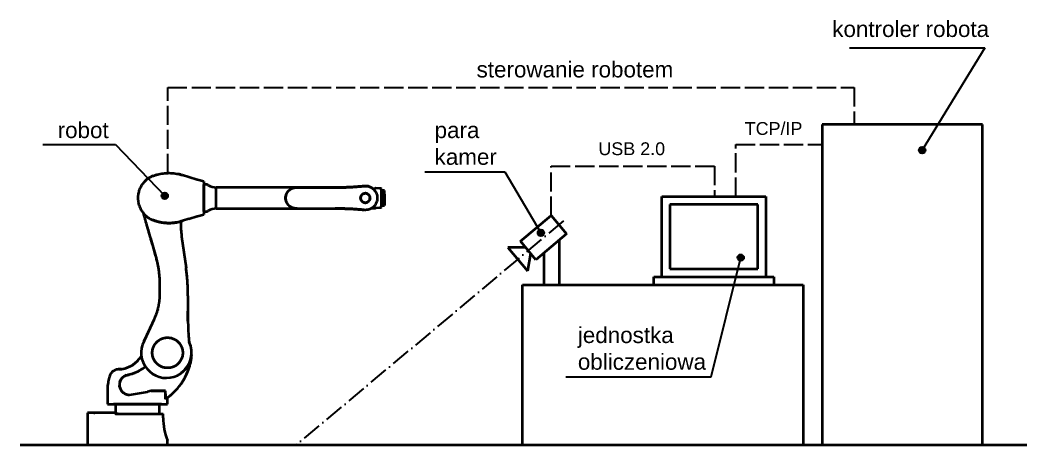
# Model space of a CAD drawing. Header units: millimetres. Extents: x 155 to 5108, y -52 to 2474.
# Drawn here: x 1149 to 1777, y 545 to 810 of the extents above; entities that cross this region are included whole.
import ezdxf

# ---------------------------------------------------------------- set-up
doc = ezdxf.new("R2010")
doc.units = ezdxf.units.MM
doc.linetypes.add('ACAD_ISO02W100', pattern=[15, 12, -3])
doc.linetypes.add('ACAD_ISO10W100', pattern=[18, 12, -3, 0, -3])
for name, color, linetype, lineweight in [('ciągła cienka', 3, 'Continuous', 30), ('kreskowa', 7, 'ACAD_ISO02W100', 30), ('osiowa', 4, 'ACAD_ISO10W100', 30), ('punkty', 18, 'Continuous', 30), ('rys_cienka', 7, 'Continuous', 40), ('tekst', 2, 'Continuous', 40)]:
    doc.layers.add(name, color=color, linetype=linetype, lineweight=lineweight)
doc.styles.get("Standard").update_dxf_attribs({"font": 'arial.ttf'})

msp = doc.modelspace()

# ---------------------------------------------------------------- hatches: boundary and pattern name
at = {"layer": 'punkty'}
h = msp.add_hatch(color=256, dxfattribs=at)
h.dxf.hatch_style = 1
h.paths.add_polyline_path([(1709.687, 729.096, 1), (1713.687, 729.096, 1)])
h = msp.add_hatch(color=256, dxfattribs=at)
h.dxf.hatch_style = 1
h.paths.add_polyline_path([(1237.22, 700.587, 1), (1241.22, 700.587, 1)])
h = msp.add_hatch(color=256, dxfattribs=at)
h.dxf.hatch_style = 1
h.paths.add_polyline_path([(1471.863, 677.461, 1), (1475.863, 677.461, 1)])
h = msp.add_hatch(color=256, dxfattribs=at)
h.dxf.hatch_style = 1
h.paths.add_polyline_path([(1596.516, 662, 1), (1600.516, 662, 1)])

# ---------------------------------------------------------------- linework, layer by layer
at = {"layer": 'ciągła cienka'}
for p, q in [((1666.391, 792.95), (1750.748, 792.95)), ((1750.748, 792.95), (1711.687, 729.096)), ((1163.241, 732.554), (1208.426, 732.554)), ((1208.426, 732.554), (1239.22, 700.587)), ((1401.499, 715.534), (1451.421, 715.534)), ((1451.421, 715.534), (1473.863, 677.461)), ((1580.017, 587.594), (1598.516, 662)), ((1489.461, 587.594), (1580.017, 587.594))]:
    msp.add_line(p, q, dxfattribs=at)
at = {"layer": 'kreskowa'}
for p, q in [((1241.063, 714.82), (1241.063, 768.262)), ((1241.063, 768.262), (1669.356, 768.262)), ((1669.356, 768.262), (1669.356, 745.1)), ((1595.442, 700.1), (1595.442, 732.543)), ((1595.442, 732.543), (1649.417, 732.543)), ((1480.2, 688.237), (1480.2, 719.129)), ((1480.2, 719.129), (1582.145, 719.129)), ((1582.145, 719.129), (1582.145, 700.1))]:
    msp.add_line(p, q, dxfattribs=at)
at = {"layer": 'osiowa'}
msp.add_line((1487.956, 684.955), (1321.284, 545.1), dxfattribs=at)
at = {"layer": 'punkty'}
for centre in [(1711.687, 729.096), (1239.22, 700.587), (1473.863, 677.461), (1598.516, 662)]:
    msp.add_circle(centre, 2, dxfattribs=at)
at = {"layer": 'rys_cienka'}
for p, q in [((1749.417, 745.1), (1649.417, 745.1)), ((1649.417, 745.1), (1649.417, 545.1)), ((1749.417, 545.1), (1749.417, 745.1)), ((1549.235, 650.1), (1549.235, 700.1)), ((1549.235, 700.1), (1614.235, 700.1)), ((1614.235, 700.1), (1614.235, 650.1)), ((1554.235, 695.1), (1554.235, 655.1)), ((1609.235, 695.1), (1554.235, 695.1)), ((1609.235, 655.1), (1609.235, 695.1)), ((1461.049, 672.167), (1480.2, 688.237)), ((1480.2, 688.237), (1489.842, 676.746)), ((1470.691, 660.677), (1461.049, 672.167)), ((1489.842, 676.746), (1470.691, 660.677)), ((1485.322, 672.953), (1485.322, 645.1)), ((1464.263, 668.337), (1453.283, 668.337)), ((1453.283, 668.337), (1465.57, 653.694)), ((1467.477, 664.507), (1465.57, 653.694)), ((1475.75, 664.922), (1475.75, 645.1)), ((1554.235, 655.1), (1609.235, 655.1)), ((1544.235, 645.1), (1544.235, 650.1)), ((1544.235, 650.1), (1619.235, 650.1)), ((1619.235, 650.1), (1619.235, 645.1)), ((1462.444, 545.1), (1462.444, 645.1)), ((1462.444, 645.1), (1637.444, 645.1)), ((1637.444, 645.1), (1637.444, 545.1)), ((1149.029, 545.1), (1777.002, 545.1))]:
    msp.add_line(p, q, dxfattribs=at)
at = {"layer": 'rys_cienka', "color": 7, "linetype": 'Continuous', "lineweight": 15}
for p, q in [((1231.877, 712.963), (1231.957, 712.994)), ((1242.17, 714.829), (1241.329, 714.826)), ((1204.993, 545.1), (1190.973, 545.1)), ((1190.973, 545.1), (1202.9, 545.1)), ((1205.633, 545.1), (1201.598, 545.1)), ((1201.598, 545.1), (1204.993, 545.1)), ((1203.473, 545.1), (1201.598, 545.1)), ((1202.9, 545.1), (1203.473, 545.1)), ((1207.823, 545.1), (1205.633, 545.1)), ((1205.633, 545.1), (1207.823, 545.1)), ((1207.823, 545.1), (1214.693, 545.1)), ((1214.693, 545.1), (1207.823, 545.1)), ((1214.738, 545.1), (1212.046, 545.1)), ((1212.046, 545.1), (1216.162, 545.1)), ((1216.162, 545.1), (1212.046, 545.1)), ((1214.693, 545.1), (1215.36, 545.1)), ((1214.693, 545.1), (1215.36, 545.1)), ((1216.162, 545.1), (1228.284, 545.1)), ((1228.284, 545.1), (1216.162, 545.1)), ((1232.401, 545.1), (1228.284, 545.1)), ((1228.284, 545.1), (1232.401, 545.1)), ((1229.754, 545.1), (1229.086, 545.1)), ((1229.754, 545.1), (1229.086, 545.1)), ((1232.401, 545.1), (1229.708, 545.1)), ((1236.623, 545.1), (1229.754, 545.1)), ((1229.754, 545.1), (1236.623, 545.1)), ((1236.623, 545.1), (1238.813, 545.1)), ((1238.813, 545.1), (1236.623, 545.1)), ((1240.368, 545.1), (1238.813, 545.1)), ((1240.368, 545.1), (1239.703, 545.1)), ((1240.368, 545.1), (1239.703, 545.1)), ((1239.966, 545.1), (1240.967, 545.1))]:
    msp.add_line(p, q, dxfattribs=at)
at = {"layer": 'rys_cienka', "color": 7}
for p, q in [((1254.175, 712.238), (1250.337, 713.485)), ((1259.464, 710.52), (1254.175, 712.238)), ((1259.579, 710.519), (1259.464, 710.519)), ((1263.589, 709.519), (1259.579, 710.519)), ((1263.589, 709.519), (1263.589, 688.894)), ((1265.575, 707.644), (1263.714, 707.644)), ((1263.714, 690.77), (1263.714, 707.643)), ((1266.394, 707.171), (1265.575, 707.644)), ((1321.84, 705.831), (1271.394, 705.831)), ((1271.394, 692.581), (1271.394, 705.828)), ((1349.137, 705.831), (1321.839, 705.831)), ((1321.839, 705.831), (1349.137, 705.831)), ((1322.282, 705.831), (1321.845, 705.831)), ((1323.897, 705.831), (1322.282, 705.831)), ((1322.282, 705.831), (1323.897, 705.831)), ((1323.897, 705.831), (1324.334, 705.831)), ((1342.282, 705.831), (1341.845, 705.831)), ((1343.897, 705.831), (1342.282, 705.831)), ((1342.282, 705.831), (1343.897, 705.831)), ((1343.897, 705.831), (1344.334, 705.831)), ((1348.811, 705.831), (1345.537, 705.831)), ((1346.466, 705.831), (1348.463, 705.831)), ((1346.466, 705.831), (1348.463, 705.831)), ((1348.811, 705.831), (1349.137, 705.831)), ((1352.13, 705.867), (1349.137, 705.831)), ((1349.137, 705.831), (1352.13, 705.867)), ((1370.494, 705.243), (1369.428, 704.957)), ((1369.428, 704.764), (1369.428, 704.955)), ((1373.214, 705.206), (1370.688, 705.269)), ((1374.214, 705.206), (1373.214, 705.206)), ((1374.464, 704.956), (1374.214, 705.206)), ((1374.464, 693.456), (1374.464, 704.956)), ((1374.652, 703.564), (1374.464, 703.564)), ((1374.464, 694.849), (1374.464, 703.561)), ((1374.714, 703.894), (1374.652, 703.831)), ((1374.652, 700.274), (1374.652, 703.831)), ((1374.652, 703.564), (1374.652, 694.851)), ((1376.152, 703.894), (1374.714, 703.894)), ((1376.214, 703.831), (1376.152, 703.894)), ((1376.214, 700.274), (1376.214, 703.831)), ((1222.464, 699.206), (1222.506, 698.104)), ((1263.714, 700.975), (1263.714, 697.437)), ((1374.652, 703.265), (1374.652, 700.274)), ((1374.652, 698.138), (1374.652, 700.274)), ((1374.652, 698.138), (1374.652, 694.581)), ((1374.652, 695.147), (1374.652, 698.138)), ((1376.214, 696.902), (1376.214, 701.83)), ((1376.214, 701.51), (1376.214, 696.582)), ((1376.214, 698.138), (1376.214, 700.274)), ((1376.214, 698.138), (1376.214, 694.581)), ((1265.575, 690.769), (1266.394, 691.241)), ((1271.394, 692.581), (1321.84, 692.581)), ((1321.839, 692.581), (1349.137, 692.581)), ((1348.811, 692.581), (1345.537, 692.581)), ((1349.137, 692.581), (1348.811, 692.581)), ((1348.811, 692.581), (1349.137, 692.581)), ((1349.137, 692.581), (1349.137, 692.581)), ((1368.485, 692.956), (1369.589, 692.956)), ((1369.589, 692.956), (1368.485, 692.956)), ((1369.589, 692.956), (1370.089, 692.956)), ((1370.089, 692.956), (1370.687, 692.956)), ((1370.687, 692.956), (1370.089, 692.956)), ((1371.04, 693.144), (1373.214, 693.206)), ((1373.214, 693.206), (1374.214, 693.206)), ((1374.214, 693.206), (1374.464, 693.456)), ((1374.464, 694.849), (1374.652, 694.849)), ((1374.652, 694.581), (1374.714, 694.519)), ((1374.714, 694.519), (1376.152, 694.519)), ((1376.152, 694.519), (1376.214, 694.581)), ((1231.957, 685.418), (1231.877, 685.449)), ((1254.175, 686.174), (1250.337, 684.927)), ((1254.175, 686.174), (1259.464, 687.893)), ((1259.464, 687.894), (1259.579, 687.894)), ((1259.579, 687.894), (1263.589, 688.894)), ((1263.714, 690.769), (1265.575, 690.769)), ((1233.809, 662.476), (1230.457, 674.166)), ((1249.72, 675.512), (1249.714, 675.555)), ((1249.72, 675.512), (1249.765, 675.189)), ((1249.765, 675.189), (1252.513, 655.636)), ((1249.897, 674.253), (1249.859, 674.52)), ((1233.54, 663.413), (1233.555, 663.359)), ((1233.809, 662.476), (1233.555, 663.359)), ((1233.822, 662.429), (1233.809, 662.476)), ((1252.411, 656.361), (1252.513, 655.636)), ((1252.521, 655.582), (1252.513, 655.636)), ((1236.23, 645.249), (1236.228, 645.682)), ((1236.23, 645.195), (1236.23, 645.249)), ((1236.23, 639.724), (1236.23, 645.249)), ((1236.23, 639.424), (1236.23, 645.195)), ((1236.23, 639.424), (1236.23, 639.724)), ((1236.23, 639.374), (1236.23, 639.424)), ((1253.73, 638.24), (1253.729, 638.519)), ((1253.73, 638.185), (1253.73, 638.24)), ((1253.73, 638.185), (1253.73, 622.325)), ((1253.73, 622.323), (1253.73, 628.659)), ((1232.716, 623.575), (1226.411, 610.053)), ((1232.696, 623.532), (1232.716, 623.575)), ((1253.73, 622.325), (1253.73, 622.273)), ((1253.73, 622.325), (1253.73, 622.323)), ((1226.352, 609.926), (1226.385, 609.998)), ((1226.385, 609.998), (1226.411, 610.053)), ((1224.214, 591.898), (1224.214, 591.898)), ((1203.473, 578.85), (1203.473, 570.475)), ((1217.223, 576.35), (1228.473, 578.225)), ((1230.661, 578.85), (1228.473, 578.225)), ((1230.661, 578.85), (1237.634, 578.85)), ((1236.414, 578.85), (1234.759, 578.85)), ((1236.414, 578.85), (1239.667, 578.85)), ((1239.667, 578.85), (1236.414, 578.85)), ((1239.667, 573.566), (1239.667, 578.85)), ((1239.667, 576.975), (1239.667, 573.566)), ((1240.973, 570.475), (1240.973, 574.489)), ((1203.479, 570.475), (1240.968, 570.475)), ((1237.223, 570.475), (1207.223, 570.475)), ((1208.473, 570.475), (1208.473, 564.475)), ((1235.973, 564.475), (1235.973, 570.475)), ((1194.952, 565.1), (1190.973, 565.1)), ((1190.973, 565.1), (1190.973, 545.1)), ((1195.615, 565.1), (1194.952, 565.1)), ((1194.952, 565.1), (1195.615, 565.1)), ((1208.473, 565.1), (1195.615, 565.1)), ((1238.223, 561.975), (1238.223, 564.475)), ((1240.973, 545.1), (1240.973, 547.853))]:
    msp.add_line(p, q, dxfattribs=at)
msp.add_circle((1240.973, 602.6), 9.5, dxfattribs=at)
at = {"layer": 'rys_cienka', "color": 7, "linetype": 'Continuous', "lineweight": 15}
msp.add_arc((1241.839, 687.331), 27.5, 90, 103.136559, dxfattribs=at)
msp.add_arc((1241.839, 687.331), 27.5, 90, 103.136559, dxfattribs=at)
at = {"layer": 'rys_cienka', "color": 7}
for centre, radius, start, end in [((1271.394, 715.831), 10, 240, 270), ((1370.688, 704.519), 0.75, 90, 105), ((1271.394, 682.581), 10, 90, 120), ((1349.137, 567.581), 125, 88.627833, 90), ((1349.137, 567.581), 125, 83.411705, 86.717031), ((1349.137, 567.581), 125, 83.411705, 86.717031), ((1240.256, 602.604), 15.715, 152.231388, 355.212737), ((1240.973, 602.6), 15, 304.345202, 26.32929), ((1210.015, 609.41), 17.127, 277.867757, 328.868844), ((1210.297, 608.563), 16.25, 277.291434, 321.759407), ((1218.559, 604.561), 37.5, 304.256106, 355), ((1217.223, 582.6), 6.25, 202.335806, 234.882442), ((1218.559, 604.561), 37.5, 304.256106, 325.425093), ((1275.542, 561.913), 37.319, 179.904937, 202.133408)]:
    msp.add_arc(centre, radius, start, end, dxfattribs=at)
for points, knots in [([(1231.877, 712.963), (1231.604, 712.852), (1231.073, 712.635), (1230.304, 712.251), (1229.561, 711.831), (1228.846, 711.367), (1228.09, 710.813), (1227.32, 710.167), (1226.533, 709.401), (1225.808, 708.584), (1225.136, 707.699), (1224.533, 706.77), (1223.995, 705.783), (1223.534, 704.761), (1223.133, 703.652), (1222.811, 702.47), (1222.642, 701.537), (1222.564, 700.928), (1222.534, 700.646), (1222.51, 700.37), (1222.491, 700.099), (1222.476, 699.822), (1222.466, 699.524), (1222.465, 699.315), (1222.464, 699.206)], [0, 0, 0, 0, 0.0528143, 0.1028317, 0.1531448, 0.2042685, 0.2532917, 0.3175963, 0.3792928, 0.4430412, 0.5046691, 0.5678438, 0.6293368, 0.6919822, 0.7533113, 0.8228703, 0.8915193, 0.9069911, 0.9223188, 0.9374681, 0.9518088, 0.9663243, 0.982309, 1, 1, 1, 1]), ([(1229.005, 711.465), (1228.992, 711.456), (1228.842, 711.355), (1228.485, 711.104), (1227.924, 710.673), (1227.281, 710.118), (1226.624, 709.478), (1226.172, 708.979), (1225.937, 708.699), (1225.91, 708.667)], [0, 0, 0, 0, 0.01157495, 0.13063957, 0.31398534, 0.51996671, 0.73923921, 0.97036307, 1, 1, 1, 1]), ([(1248.089, 714.111), (1248.234, 714.077), (1248.522, 714.008), (1248.903, 713.909), (1249.187, 713.832), (1249.34, 713.789), (1249.35, 713.786), (1249.225, 713.821), (1248.982, 713.888), (1248.639, 713.978), (1248.322, 714.057), (1248.135, 714.101), (1248.089, 714.111)], [0, 0, 0, 0, 0.1114229, 0.222867, 0.3334065, 0.4406548, 0.5442013, 0.6459852, 0.7489111, 0.8550769, 0.9647225, 1, 1, 1, 1]), ([(1321.839, 692.581), (1321.708, 692.583), (1321.477, 692.586), (1321.129, 692.611), (1320.796, 692.647), (1320.446, 692.702), (1320.101, 692.772), (1319.768, 692.855), (1319.392, 692.966), (1318.975, 693.114), (1318.512, 693.314), (1318.062, 693.544), (1317.627, 693.807), (1317.253, 694.07), (1316.942, 694.318), (1316.685, 694.543), (1316.445, 694.777), (1316.21, 695.027), (1315.982, 695.297), (1315.763, 695.586), (1315.564, 695.883), (1315.355, 696.233), (1315.146, 696.644), (1314.951, 697.119), (1314.767, 697.699), (1314.626, 698.394), (1314.571, 699.205), (1314.626, 700.017), (1314.767, 700.712), (1314.951, 701.292), (1315.146, 701.767), (1315.373, 702.214), (1315.628, 702.632), (1315.907, 703.024), (1316.206, 703.385), (1316.524, 703.718), (1316.855, 704.024), (1317.256, 704.348), (1317.739, 704.681), (1318.286, 704.991), (1318.863, 705.256), (1319.352, 705.434), (1319.768, 705.557), (1320.101, 705.64), (1320.446, 705.71), (1320.796, 705.765), (1321.129, 705.801), (1321.477, 705.826), (1321.708, 705.829), (1321.839, 705.831)], [0, 0, 0, 0, 0.0204175, 0.0361502, 0.0542997, 0.0723625, 0.0911494, 0.1086992, 0.1250126, 0.1512757, 0.1758561, 0.2007464, 0.2261108, 0.2500299, 0.2664684, 0.2823617, 0.2977181, 0.3125469, 0.3289534, 0.3448302, 0.360196, 0.3750717, 0.3966577, 0.417456, 0.4375634, 0.469119, 0.4999871, 0.5308514, 0.5624025, 0.5825103, 0.6033075, 0.6248923, 0.6448382, 0.6656666, 0.6874267, 0.7073265, 0.7281694, 0.749978, 0.7800962, 0.8124768, 0.8424151, 0.8749788, 0.8912933, 0.9088434, 0.927631, 0.9456953, 0.9638453, 0.9795837, 1, 1, 1, 1]), ([(1321.839, 705.831), (1321.708, 705.829), (1321.477, 705.826), (1321.129, 705.801), (1320.796, 705.765), (1320.446, 705.71), (1320.101, 705.64), (1319.768, 705.557), (1319.391, 705.446), (1318.974, 705.298), (1318.511, 705.098), (1318.062, 704.868), (1317.627, 704.605), (1317.253, 704.342), (1316.941, 704.094), (1316.685, 703.868), (1316.444, 703.635), (1316.209, 703.385), (1315.982, 703.115), (1315.763, 702.825), (1315.564, 702.529), (1315.354, 702.178), (1315.146, 701.768), (1314.951, 701.292), (1314.767, 700.713), (1314.626, 700.018), (1314.577, 699.296), (1314.606, 698.668), (1314.677, 698.133), (1314.784, 697.658), (1314.911, 697.244), (1315.045, 696.885), (1315.202, 696.531), (1315.376, 696.198), (1315.564, 695.883), (1315.763, 695.587), (1315.982, 695.297), (1316.209, 695.027), (1316.444, 694.777), (1316.685, 694.544), (1316.941, 694.318), (1317.23, 694.088), (1317.555, 693.857), (1317.918, 693.629), (1318.289, 693.425), (1318.667, 693.245), (1319.05, 693.087), (1319.418, 692.958), (1319.768, 692.855), (1320.101, 692.772), (1320.446, 692.702), (1320.796, 692.647), (1321.129, 692.611), (1321.477, 692.586), (1321.708, 692.583), (1321.839, 692.581)], [0, 0, 0, 0, 0.0204165, 0.0361497, 0.0542988, 0.0723613, 0.0911478, 0.1086973, 0.1250104, 0.1512729, 0.1758529, 0.2007427, 0.2261067, 0.2500254, 0.2664636, 0.2823565, 0.2977125, 0.3125409, 0.3289472, 0.3448237, 0.3601893, 0.3750648, 0.3966502, 0.417448, 0.437555, 0.4691098, 0.4999777, 0.5205182, 0.5412866, 0.5624373, 0.5774592, 0.5928554, 0.6086684, 0.6249374, 0.6398121, 0.6551772, 0.6710535, 0.6874597, 0.7022877, 0.7176433, 0.7335359, 0.749974, 0.7698049, 0.7906376, 0.8124811, 0.8321494, 0.8529835, 0.8749869, 0.8912998, 0.9088491, 0.9276356, 0.9456978, 0.9638466, 0.9795843, 1, 1, 1, 1]), ([(1356.296, 706.036), (1356.216, 706.032), (1356.037, 706.022), (1355.791, 706.008), (1355.573, 705.997), (1355.416, 705.989), (1355.305, 705.983), (1355.187, 705.978), (1355.05, 705.971), (1354.88, 705.963), (1354.72, 705.956), (1354.568, 705.949), (1354.426, 705.943), (1354.293, 705.937), (1354.022, 705.926), (1353.632, 705.911), (1353.11, 705.894), (1352.612, 705.879), (1352.286, 705.871), (1352.13, 705.867)], [0, 0, 0, 0, 0.0556344, 0.1250139, 0.1723413, 0.2089522, 0.2348465, 0.2500241, 0.2919262, 0.3317657, 0.3695429, 0.4052578, 0.4389104, 0.470501, 0.5000296, 0.6320143, 0.7500264, 0.8807421, 1, 1, 1, 1]), ([(1352.13, 705.867), (1352.286, 705.871), (1352.612, 705.879), (1353.11, 705.894), (1353.632, 705.911), (1354.047, 705.927), (1354.371, 705.941), (1354.593, 705.95), (1354.836, 705.961), (1355.07, 705.972), (1355.278, 705.982), (1355.483, 705.992), (1355.702, 706.004), (1355.929, 706.016), (1356.124, 706.026), (1356.242, 706.033), (1356.296, 706.036)], [0, 0, 0, 0, 0.1192583, 0.2499741, 0.3679878, 0.4999715, 0.5471917, 0.5994807, 0.6568389, 0.7192666, 0.7643429, 0.8032778, 0.8634525, 0.9177184, 0.962266, 1, 1, 1, 1]), ([(1222.506, 698.104), (1222.54, 697.748), (1222.608, 697.035), (1222.808, 695.984), (1223.078, 694.95), (1223.42, 693.946), (1223.834, 692.967), (1224.311, 692.031), (1224.855, 691.13), (1225.413, 690.339), (1225.976, 689.638), (1226.526, 689.027), (1227.108, 688.448), (1227.722, 687.902), (1228.41, 687.356), (1229.19, 686.811), (1230.045, 686.298), (1230.945, 685.833), (1231.56, 685.58), (1231.877, 685.449)], [0, 0, 0, 0, 0.0615171, 0.1231066, 0.1843539, 0.2466206, 0.3079987, 0.3707155, 0.4322495, 0.4954742, 0.5446477, 0.5951456, 0.6452865, 0.6952766, 0.7468909, 0.8085238, 0.8733131, 0.934584, 1, 1, 1, 1]), ([(1356.296, 692.376), (1356.001, 692.392), (1355.409, 692.425), (1354.52, 692.466), (1353.632, 692.501), (1352.828, 692.528), (1352.339, 692.54), (1352.13, 692.545)], [0, 0, 0, 0, 0.2062458, 0.4139097, 0.6263564, 0.8406797, 1, 1, 1, 1]), ([(1352.13, 692.545), (1352.351, 692.54), (1352.794, 692.528), (1353.494, 692.506), (1354.213, 692.479), (1354.925, 692.448), (1355.621, 692.414), (1356.07, 692.389), (1356.296, 692.376)], [0, 0, 0, 0, 0.1684726, 0.3382377, 0.5113994, 0.6855082, 0.8424442, 1, 1, 1, 1]), ([(1370.714, 692.956), (1370.714, 692.956), (1370.714, 692.956), (1370.711, 692.956), (1370.707, 692.956), (1370.701, 692.956), (1370.695, 692.956), (1370.69, 692.956), (1370.687, 692.956)], [0, 0, 0, 0, 0.1939289, 0.3885036, 0.5405922, 0.6929915, 0.8463365, 1, 1, 1, 1]), ([(1370.714, 692.956), (1370.714, 692.956), (1370.714, 692.956), (1370.711, 692.956), (1370.707, 692.956), (1370.701, 692.956), (1370.695, 692.956), (1370.69, 692.956), (1370.687, 692.956)], [0, 0, 0, 0, 0.1958699, 0.3924054, 0.5435335, 0.6949664, 0.847327, 1, 1, 1, 1]), ([(1370.714, 692.956), (1370.727, 692.976), (1370.747, 693.007), (1370.792, 693.053), (1370.845, 693.093), (1370.907, 693.121), (1370.972, 693.14), (1371.014, 693.142), (1371.042, 693.144)], [0, 0, 0, 0, 0.1794698, 0.282935, 0.4848421, 0.6821653, 0.7927945, 1, 1, 1, 1]), ([(1230.799, 672.97), (1230.595, 673.682), (1230.187, 675.105), (1229.566, 677.271), (1228.942, 679.449), (1228.316, 681.632), (1227.691, 683.811), (1227.07, 685.975), (1226.455, 688.12), (1226.054, 689.521), (1226.037, 689.578)], [0, 0, 0, 0, 0.124961, 0.2500411, 0.3750468, 0.5000748, 0.6251217, 0.7500915, 0.8751296, 1, 1, 1, 1]), ([(1231.957, 685.418), (1232.18, 685.334), (1232.661, 685.153), (1233.39, 684.908), (1234.161, 684.671), (1234.925, 684.46), (1235.678, 684.277), (1236.418, 684.117), (1237.254, 683.961), (1238.196, 683.817), (1239.241, 683.698), (1240.281, 683.617), (1240.983, 683.596), (1241.329, 683.586)], [0, 0, 0, 0, 0.0747342, 0.1607565, 0.2409742, 0.3276834, 0.4090363, 0.483687, 0.5645049, 0.6749374, 0.7816535, 0.892513, 1, 1, 1, 1]), ([(1243.416, 683.626), (1243.724, 683.647), (1244.306, 683.686), (1245.188, 683.782), (1246.041, 683.899), (1246.929, 684.051), (1247.81, 684.232), (1248.692, 684.444), (1249.531, 684.673), (1250.073, 684.844), (1250.337, 684.927)], [0, 0, 0, 0, 0.1322261, 0.2495053, 0.3788082, 0.4992538, 0.6329308, 0.7609462, 0.883302, 1, 1, 1, 1]), ([(1249.368, 684.638), (1249.354, 680.85), (1249.349, 679.525), (1249.468, 677.535), (1249.632, 676.216), (1249.714, 675.555)], [0, 0, 0, 0, 0.3319135, 0.6652209, 1, 1, 1, 1]), ([(1230.457, 674.166), (1230.137, 675.282), (1229.496, 677.515), (1228.855, 679.75), (1228.535, 680.867)], [0, 0, 0, 0, 0.4999848, 1, 1, 1, 1]), ([(1241.329, 683.586), (1241.467, 683.584), (1241.745, 683.58), (1242.027, 683.582), (1242.17, 683.583)], [0, 0, 0, 0, 0.49575324, 1, 1, 1, 1]), ([(1242.17, 683.583), (1242.4, 683.587), (1242.816, 683.595), (1243.231, 683.617), (1243.416, 683.626)], [0, 0, 0, 0, 0.5544962, 1, 1, 1, 1]), ([(1233.54, 663.413), (1233.387, 663.947), (1233.081, 665.014), (1232.623, 666.611), (1232.165, 668.206), (1231.709, 669.798), (1231.254, 671.386), (1230.951, 672.442), (1230.799, 672.97)], [0, 0, 0, 0, 0.1667401, 0.3334857, 0.5002478, 0.6668515, 0.8334318, 1, 1, 1, 1]), ([(1236.228, 645.682), (1236.209, 646.626), (1236.171, 648.52), (1235.95, 651.359), (1235.612, 654.172), (1235.143, 656.959), (1234.558, 659.726), (1234.06, 661.554), (1233.809, 662.476)], [0, 0, 0, 0, 0.1655114, 0.3322401, 0.5002264, 0.6641285, 0.8307089, 1, 1, 1, 1]), ([(1236.23, 645.249), (1236.225, 645.826), (1236.216, 646.935), (1236.149, 648.529), (1236.055, 649.985), (1235.952, 651.161), (1235.856, 652.085), (1235.775, 652.787), (1235.689, 653.461), (1235.586, 654.211), (1235.404, 655.411), (1235.122, 657.02), (1234.727, 658.914), (1234.299, 660.709), (1233.978, 661.865), (1233.822, 662.429)], [0, 0, 0, 0, 0.0995215, 0.191184, 0.2749873, 0.3509314, 0.3946454, 0.4352541, 0.4727574, 0.511788, 0.5656307, 0.6820386, 0.7932361, 0.8992233, 1, 1, 1, 1]), ([(1253.729, 638.519), (1253.718, 639.666), (1253.694, 641.962), (1253.54, 645.398), (1253.296, 648.824), (1252.963, 652.239), (1252.663, 654.502), (1252.513, 655.636)], [0, 0, 0, 0, 0.1997585, 0.3998599, 0.599648, 0.7994118, 1, 1, 1, 1]), ([(1253.73, 638.24), (1253.727, 638.816), (1253.723, 639.924), (1253.69, 641.517), (1253.643, 642.974), (1253.591, 644.153), (1253.543, 645.082), (1253.502, 645.788), (1253.459, 646.467), (1253.407, 647.223), (1253.3, 648.652), (1253.117, 650.69), (1252.842, 653.194), (1252.626, 654.804), (1252.521, 655.582)], [0, 0, 0, 0, 0.0994157, 0.1910144, 0.2747963, 0.3507612, 0.3945097, 0.4351697, 0.4727412, 0.5118523, 0.5657567, 0.7199044, 0.8646522, 1, 1, 1, 1]), ([(1232.716, 623.575), (1232.907, 623.997), (1233.298, 624.858), (1233.833, 626.206), (1234.221, 627.301), (1234.485, 628.114), (1234.641, 628.62), (1234.792, 629.135), (1234.937, 629.659), (1235.077, 630.191), (1235.21, 630.733), (1235.333, 631.264), (1235.446, 631.79), (1235.551, 632.313), (1235.652, 632.856), (1235.747, 633.418), (1235.837, 633.999), (1235.92, 634.599), (1235.986, 635.147), (1236.049, 635.734), (1236.111, 636.403), (1236.171, 637.266), (1236.219, 638.273), (1236.226, 638.991), (1236.23, 639.374)], [0, 0, 0, 0, 0.0850813, 0.1739335, 0.2665565, 0.2985966, 0.3310643, 0.3639597, 0.3972828, 0.4310335, 0.4652118, 0.4998179, 0.5314165, 0.5641248, 0.5979428, 0.6328705, 0.6689079, 0.706055, 0.7443117, 0.7703969, 0.8147537, 0.8678065, 0.9295554, 1, 1, 1, 1]), ([(1253.73, 638.24), (1253.73, 636.644), (1253.73, 633.452), (1253.73, 630.256), (1253.73, 628.659)], [0, 0, 0, 0, 0.4999995, 1, 1, 1, 1]), ([(1234.843, 629.32), (1234.837, 629.297), (1234.822, 629.245), (1234.79, 629.132), (1234.764, 629.041), (1234.747, 628.981)], [0, 0, 0, 0, 0.1966045, 0.4677577, 1, 1, 1, 1]), ([(1226.385, 609.998), (1226.574, 610.402), (1226.967, 611.247), (1227.583, 612.567), (1228.102, 613.679), (1228.51, 614.554), (1228.792, 615.161), (1229.083, 615.784), (1229.359, 616.376), (1229.601, 616.894), (1229.833, 617.392), (1230.093, 617.949), (1230.413, 618.635), (1230.78, 619.424), (1231.17, 620.259), (1231.584, 621.147), (1231.986, 622.009), (1232.363, 622.818), (1232.593, 623.31), (1232.696, 623.532)], [0, 0, 0, 0, 0.08962799, 0.18717215, 0.29263253, 0.33622925, 0.38104775, 0.42708801, 0.47435005, 0.51221324, 0.54196299, 0.58484157, 0.63555167, 0.69409328, 0.75969757, 0.82056986, 0.89095674, 0.95076678, 1, 1, 1, 1]), ([(1253.73, 622.273), (1253.73, 622.109), (1253.731, 621.76), (1253.734, 621.208), (1253.741, 620.596), (1253.752, 619.925), (1253.768, 619.194), (1253.791, 618.382), (1253.821, 617.523), (1253.857, 616.66), (1253.896, 615.874), (1253.933, 615.191), (1253.967, 614.627), (1254, 614.1), (1254.041, 613.494), (1254.125, 612.36), (1254.258, 610.793), (1254.417, 609.253), (1254.417, 609.253), (1254.417, 609.253), (1254.417, 609.253)], [0, 0, 0, 0, 0.0295756, 0.0627232, 0.0994427, 0.1397342, 0.1835977, 0.2310331, 0.2858498, 0.3384056, 0.3865284, 0.4275543, 0.4614832, 0.4883152, 0.5225519, 0.5708065, 0.6931645, 0.8054828, 0.9077613, 1, 1, 1, 1]), ([(1245.528, 594.263), (1245.496, 594.246), (1245.432, 594.211), (1245.336, 594.161), (1245.239, 594.111), (1245.141, 594.063), (1245.044, 594.016), (1244.945, 593.97), (1244.846, 593.925), (1244.747, 593.882), (1244.647, 593.839), (1244.547, 593.798), (1244.446, 593.757), (1244.345, 593.718), (1244.243, 593.68), (1244.141, 593.643), (1244.038, 593.608), (1243.825, 593.537), (1243.5, 593.439), (1243.055, 593.327), (1242.601, 593.237), (1242.136, 593.168), (1241.666, 593.121), (1241.026, 593.091), (1240.218, 593.113), (1239.249, 593.241), (1238.294, 593.468), (1237.367, 593.793), (1236.482, 594.21), (1235.654, 594.709), (1234.893, 595.28), (1234.206, 595.911), (1233.602, 596.585), (1233.076, 597.295), (1232.624, 598.039), (1232.242, 598.821), (1231.929, 599.647), (1231.688, 600.52), (1231.529, 601.439), (1231.459, 602.388), (1231.486, 603.355), (1231.614, 604.324), (1231.841, 605.279), (1232.166, 606.207), (1232.583, 607.091), (1233, 607.783), (1233.371, 608.304), (1233.664, 608.675), (1233.974, 609.029), (1234.295, 609.362), (1234.629, 609.676), (1234.915, 609.921), (1235.147, 610.105), (1235.321, 610.237), (1235.497, 610.364), (1235.675, 610.487), (1235.857, 610.606), (1236.041, 610.721), (1236.228, 610.832), (1236.355, 610.902), (1236.419, 610.937)], [0, 0, 0, 0, 0.00364966, 0.007296, 0.01093949, 0.01458061, 0.01821984, 0.02185766, 0.02549453, 0.02913094, 0.03276737, 0.0364043, 0.0400422, 0.04368155, 0.04732283, 0.05096652, 0.05461308, 0.058263, 0.07350771, 0.08875458, 0.10438653, 0.12002062, 0.13597676, 0.15193509, 0.18434329, 0.21709625, 0.25002435, 0.28295245, 0.31570541, 0.34811361, 0.38001805, 0.41127465, 0.44175749, 0.47087786, 0.50000047, 0.52912085, 0.55824345, 0.58872629, 0.61998289, 0.65188733, 0.68429553, 0.71704849, 0.74997659, 0.78290469, 0.81565765, 0.84806585, 0.864022, 0.87998032, 0.89561227, 0.91124636, 0.92649107, 0.94173794, 0.94903383, 0.95631832, 0.96359525, 0.97086842, 0.97814165, 0.98541879, 0.99270363, 1, 1, 1, 1]), ([(1236.419, 610.937), (1236.45, 610.954), (1236.514, 610.989), (1236.611, 611.039), (1236.707, 611.089), (1236.805, 611.137), (1236.903, 611.184), (1237.001, 611.23), (1237.1, 611.275), (1237.199, 611.319), (1237.299, 611.361), (1237.399, 611.403), (1237.5, 611.443), (1237.601, 611.482), (1237.703, 611.52), (1237.806, 611.557), (1237.908, 611.592), (1238.121, 611.663), (1238.446, 611.762), (1238.891, 611.873), (1239.345, 611.963), (1239.81, 612.032), (1240.281, 612.079), (1240.92, 612.109), (1241.728, 612.087), (1242.697, 611.96), (1243.652, 611.732), (1244.58, 611.407), (1245.464, 610.991), (1246.292, 610.491), (1247.053, 609.92), (1247.74, 609.289), (1248.344, 608.615), (1248.87, 607.905), (1249.322, 607.161), (1249.704, 606.379), (1250.017, 605.553), (1250.258, 604.681), (1250.418, 603.762), (1250.487, 602.812), (1250.46, 601.845), (1250.333, 600.876), (1250.105, 599.921), (1249.78, 598.993), (1249.364, 598.109), (1248.946, 597.417), (1248.575, 596.896), (1248.282, 596.525), (1247.973, 596.171), (1247.651, 595.838), (1247.317, 595.524), (1247.031, 595.28), (1246.799, 595.095), (1246.626, 594.964), (1246.45, 594.836), (1246.271, 594.713), (1246.089, 594.594), (1245.905, 594.48), (1245.718, 594.369), (1245.591, 594.298), (1245.528, 594.263)], [0, 0, 0, 0, 0.0036497, 0.007296, 0.0109395, 0.0145806, 0.0182198, 0.0218577, 0.0254945, 0.0291309, 0.0327674, 0.0364043, 0.0400422, 0.0436816, 0.0473228, 0.0509665, 0.0546131, 0.058263, 0.0735077, 0.0887546, 0.1043865, 0.1200206, 0.1359768, 0.1519351, 0.1843433, 0.2170962, 0.2500243, 0.2829525, 0.3157054, 0.3481136, 0.3800181, 0.4112746, 0.4417575, 0.4708779, 0.5000005, 0.5291208, 0.5582435, 0.5887263, 0.6199829, 0.6518873, 0.6842955, 0.7170485, 0.7499766, 0.7829047, 0.8156577, 0.8480659, 0.864022, 0.8799803, 0.8956123, 0.9112464, 0.9264911, 0.9417379, 0.9490338, 0.9563183, 0.9635952, 0.9708684, 0.9781417, 0.9854188, 0.9927036, 1, 1, 1, 1]), ([(1255.916, 601.293), (1255.778, 599.715), (1255.541, 598.151), (1254.867, 595.049), (1254.43, 593.512), (1253.752, 591.606), (1253.61, 591.225), (1253.386, 590.656), (1253.31, 590.466), (1253.154, 590.088), (1253.075, 589.9), (1252.67, 588.963), (1252.323, 588.225), (1251.209, 586.045), (1250.372, 584.639), (1249.436, 583.28)], [0, 0, 0, 0, 0.25, 0.25, 0.5, 0.5, 0.5625, 0.5625, 0.59375, 0.59375, 0.625, 0.625, 0.75, 0.75, 1, 1, 1, 1]), ([(1210.213, 592.291), (1210.031, 592.269), (1209.633, 592.222), (1209.078, 592.088), (1208.54, 591.907), (1208.039, 591.69), (1207.517, 591.406), (1206.986, 591.044), (1206.461, 590.597), (1206.002, 590.106), (1205.614, 589.591), (1205.295, 589.069), (1205.013, 588.495), (1204.874, 588.083), (1204.804, 587.873)], [0, 0, 0, 0, 0.075142, 0.1643493, 0.2317196, 0.3054237, 0.3854786, 0.4718983, 0.5646947, 0.6638796, 0.7424905, 0.8247104, 0.910545, 1, 1, 1, 1]), ([(1211.508, 592.354), (1211.362, 592.343), (1211.066, 592.322), (1210.72, 592.306), (1210.441, 592.296), (1210.241, 592.29), (1210.113, 592.283), (1210.097, 592.279), (1210.089, 592.276)], [0, 0, 0, 0, 0.1600695, 0.3234934, 0.4897248, 0.658224, 0.8284779, 1, 1, 1, 1]), ([(1210.295, 592.291), (1210.35, 592.298), (1210.449, 592.311), (1210.593, 592.315), (1210.657, 592.317)], [0, 0, 0, 0, 0.5514811, 1, 1, 1, 1]), ([(1212.146, 592.415), (1212.002, 592.399), (1211.688, 592.366), (1211.297, 592.338), (1210.958, 592.32), (1210.698, 592.311), (1210.509, 592.307), (1210.448, 592.306), (1210.418, 592.306)], [0, 0, 0, 0, 0.14257198, 0.30959915, 0.47941924, 0.65146584, 0.82517979, 1, 1, 1, 1]), ([(1212.36, 592.444), (1212.109, 592.412), (1211.885, 592.389), (1211.492, 592.356), (1211.323, 592.345), (1211.041, 592.329), (1210.929, 592.325), (1210.759, 592.319), (1210.702, 592.318), (1210.645, 592.317), (1210.644, 592.317), (1210.699, 592.318), (1210.755, 592.319), (1210.922, 592.325), (1211.034, 592.329), (1211.314, 592.344), (1211.482, 592.355), (1211.677, 592.372)], [0, 0, 0, 0, 0.125, 0.125, 0.25, 0.25, 0.375, 0.375, 0.5, 0.5, 0.625, 0.625, 0.75, 0.75, 0.875, 0.875, 1, 1, 1, 1]), ([(1224.214, 591.898), (1224.126, 591.837), (1224.039, 591.778), (1223.866, 591.663), (1223.78, 591.607), (1223.607, 591.496), (1223.521, 591.442), (1223.348, 591.335), (1223.262, 591.283), (1223.004, 591.129), (1222.834, 591.031), (1222.494, 590.842), (1222.325, 590.752), (1221.817, 590.49), (1221.48, 590.329), (1220.805, 590.031), (1220.468, 589.894), (1219.792, 589.641), (1219.457, 589.527), (1218.793, 589.321), (1218.464, 589.229), (1217.977, 589.107), (1217.816, 589.068), (1217.497, 588.997), (1217.34, 588.964), (1217.031, 588.903), (1216.88, 588.876), (1216.586, 588.825), (1216.444, 588.803), (1216.309, 588.783)], [0, 0, 0, 0, 0.03125, 0.03125, 0.0625, 0.0625, 0.09375, 0.09375, 0.125, 0.125, 0.1875, 0.1875, 0.25, 0.25, 0.375, 0.375, 0.5, 0.5, 0.625, 0.625, 0.75, 0.75, 0.8125, 0.8125, 0.875, 0.875, 0.9375, 0.9375, 1, 1, 1, 1]), ([(1223.274, 591.29), (1222.928, 591.08), (1222.581, 590.886), (1221.883, 590.522), (1221.531, 590.353), (1221.174, 590.194)], [0, 0, 0, 0, 0.5, 0.5, 1, 1, 1, 1]), ([(1224.214, 591.898), (1224.247, 591.921), (1224.28, 591.944), (1224.329, 591.978), (1224.346, 591.99), (1224.37, 592.007), (1224.378, 592.013), (1224.395, 592.025), (1224.404, 592.031), (1227.13, 593.964)], [0, 0, 0, 0, 0.5, 0.5, 0.75, 0.75, 0.875, 0.875, 1, 1, 1, 1]), ([(1204.804, 587.873), (1204.658, 587.363), (1204.354, 586.296), (1204, 584.645), (1203.709, 582.83), (1203.512, 580.895), (1203.486, 579.532), (1203.473, 578.85)], [0, 0, 0, 0, 0.1738252, 0.3634443, 0.5530628, 0.776531, 1, 1, 1, 1]), ([(1215.227, 588.523), (1214.88, 588.406), (1214.543, 588.258), (1213.899, 587.906), (1213.593, 587.701), (1213.022, 587.242), (1212.756, 586.987), (1212.274, 586.434), (1212.057, 586.137), (1211.679, 585.508), (1211.517, 585.177), (1211.255, 584.492), (1211.154, 584.138), (1211.016, 583.418), (1210.979, 583.051), (1210.969, 582.318), (1210.996, 581.951), (1211.115, 581.227), (1211.206, 580.87), (1211.45, 580.178), (1211.602, 579.843), (1211.963, 579.205), (1212.172, 578.901), (1212.639, 578.336), (1212.897, 578.074), (1213.456, 577.599), (1213.757, 577.386), (1214.39, 577.017), (1214.724, 576.86), (1215.412, 576.607), (1215.767, 576.511), (1216.49, 576.382), (1216.856, 576.35), (1217.223, 576.35)], [0, 0, 0, 0, 0.0625, 0.0625, 0.125, 0.125, 0.1875, 0.1875, 0.25, 0.25, 0.3125, 0.3125, 0.375, 0.375, 0.4375, 0.4375, 0.5, 0.5, 0.5625, 0.5625, 0.625, 0.625, 0.6875, 0.6875, 0.75, 0.75, 0.8125, 0.8125, 0.875, 0.875, 0.9375, 0.9375, 1, 1, 1, 1]), ([(1211.171, 584.159), (1211.165, 584.138), (1211.154, 584.094), (1211.139, 584.029), (1211.124, 583.964), (1211.109, 583.899), (1211.096, 583.833), (1211.083, 583.767), (1211.071, 583.701), (1211.059, 583.636), (1211.049, 583.569), (1211.039, 583.503), (1211.029, 583.437), (1211.006, 583.261), (1210.98, 582.971), (1210.969, 582.576), (1210.983, 582.18), (1211.014, 581.872), (1211.046, 581.644), (1211.071, 581.493), (1211.1, 581.342), (1211.134, 581.189), (1211.159, 581.088), (1211.172, 581.038)], [0, 0, 0, 0, 0.0199535, 0.0399117, 0.0598784, 0.0798575, 0.0998527, 0.1198679, 0.1399068, 0.1599731, 0.1800707, 0.2002033, 0.2203746, 0.2405882, 0.3613408, 0.4856171, 0.6091675, 0.738315, 0.7883545, 0.8395231, 0.8918411, 0.9453275, 1, 1, 1, 1]), ([(1211.137, 584.167), (1211.202, 584.384), (1211.33, 584.815), (1211.593, 585.397), (1211.876, 585.896), (1212.185, 586.345), (1212.509, 586.739), (1212.838, 587.078), (1213.149, 587.358), (1213.458, 587.601), (1213.76, 587.811), (1214.046, 587.987), (1214.288, 588.121), (1214.527, 588.243), (1214.758, 588.346), (1214.948, 588.422), (1215.043, 588.457), (1215.085, 588.473)], [0, 0, 0, 0, 0.0931128, 0.1842982, 0.2670852, 0.3421052, 0.4308107, 0.5073907, 0.574455, 0.6436563, 0.7073695, 0.7668608, 0.8168042, 0.8803198, 0.9448698, 0.9753002, 1, 1, 1, 1]), ([(1215.085, 588.473), (1215.06, 588.464), (1215.01, 588.445), (1214.935, 588.416), (1214.86, 588.386), (1214.785, 588.355), (1214.711, 588.323), (1214.637, 588.29), (1214.563, 588.256), (1214.49, 588.221), (1214.417, 588.185), (1214.344, 588.148), (1214.272, 588.11), (1214.201, 588.071), (1214.062, 587.993), (1213.857, 587.87), (1213.591, 587.69), (1213.334, 587.496), (1212.97, 587.191), (1212.52, 586.743), (1212.124, 586.23), (1211.884, 585.852), (1211.759, 585.638), (1211.644, 585.421), (1211.555, 585.235), (1211.488, 585.085), (1211.44, 584.971), (1211.394, 584.856), (1211.351, 584.741), (1211.31, 584.626), (1211.272, 584.51), (1211.236, 584.393), (1211.202, 584.277), (1211.181, 584.198), (1211.171, 584.159)], [0, 0, 0, 0, 0.0179019, 0.0356648, 0.0532894, 0.0707765, 0.0881268, 0.1053411, 0.1224202, 0.139365, 0.1561761, 0.1728546, 0.1894013, 0.2058171, 0.2221028, 0.2848497, 0.3454431, 0.4039511, 0.4604493, 0.5951879, 0.71804, 0.7536886, 0.7884332, 0.822356, 0.8555452, 0.8721222, 0.8885355, 0.9047982, 0.920924, 0.9369268, 0.9528211, 0.9686215, 0.9843427, 1, 1, 1, 1]), ([(1215.227, 588.523), (1215.256, 588.532), (1215.313, 588.551), (1215.396, 588.577), (1215.476, 588.601), (1215.552, 588.623), (1215.625, 588.642), (1215.694, 588.66), (1215.786, 588.683), (1215.903, 588.71), (1216.043, 588.738), (1216.177, 588.763), (1216.266, 588.776), (1216.309, 588.783)], [0, 0, 0, 0, 0.0825722, 0.1614137, 0.2365245, 0.3079048, 0.3755544, 0.4394735, 0.4996619, 0.6331315, 0.7610108, 0.8833001, 1, 1, 1, 1]), ([(1216.309, 588.783), (1216.354, 588.79), (1216.437, 588.802), (1216.554, 588.821), (1216.652, 588.837), (1216.797, 588.861), (1216.985, 588.895), (1217.147, 588.926), (1217.223, 588.941)], [0, 0, 0, 0, 0.14713182, 0.27466146, 0.38258897, 0.47091442, 0.75149133, 1, 1, 1, 1]), ([(1221.174, 590.194), (1220.837, 590.044), (1220.501, 589.907), (1219.829, 589.654), (1219.493, 589.539), (1218.992, 589.383), (1218.826, 589.333), (1218.494, 589.24), (1218.329, 589.195), (1218.002, 589.113), (1217.839, 589.074), (1217.602, 589.02), (1217.524, 589.003), (1217.371, 588.971), (1217.296, 588.956), (1217.223, 588.941)], [0, 0, 0, 0, 0.25, 0.25, 0.5, 0.5, 0.625, 0.625, 0.75, 0.75, 0.875, 0.875, 0.9375, 0.9375, 1, 1, 1, 1]), ([(1211.176, 581.018), (1211.147, 581.132), (1211.106, 581.293), (1211.054, 581.537), (1211.025, 581.702), (1211.006, 581.841), (1210.996, 581.944), (1210.992, 582.011), (1210.99, 582.07), (1210.988, 582.141), (1210.988, 582.162), (1210.987, 582.178)], [0, 0, 0, 0, 0.3477431, 0.4968581, 0.6202441, 0.7146015, 0.7527627, 0.7883645, 0.8263191, 0.8718, 1, 1, 1, 1]), ([(1211.172, 581.038), (1211.177, 581.017), (1211.188, 580.976), (1211.205, 580.915), (1211.222, 580.853), (1211.24, 580.791), (1211.26, 580.729), (1211.28, 580.667), (1211.3, 580.604), (1211.322, 580.541), (1211.344, 580.478), (1211.367, 580.415), (1211.391, 580.352), (1211.416, 580.288), (1211.433, 580.246), (1211.442, 580.225)], [0, 0, 0, 0, 0.0695396, 0.1402579, 0.2121708, 0.2852935, 0.3596404, 0.4352252, 0.5120608, 0.5901599, 0.6695341, 0.7501947, 0.8321525, 0.9154177, 1, 1, 1, 1]), ([(1211.442, 580.225), (1211.499, 580.087), (1211.558, 579.951), (1211.682, 579.682), (1211.748, 579.55), (1211.888, 579.291), (1211.964, 579.164), (1212.125, 578.917), (1212.212, 578.797), (1212.398, 578.564), (1212.497, 578.451), (1212.704, 578.236), (1212.812, 578.134), (1213.146, 577.839), (1213.383, 577.66), (1213.628, 577.488)], [0, 0, 0, 0, 0.125, 0.125, 0.25, 0.25, 0.375, 0.375, 0.5, 0.5, 0.625, 0.625, 0.75, 0.75, 1, 1, 1, 1]), ([(1237.032, 578.85), (1237.009, 578.85), (1236.963, 578.85), (1236.893, 578.85), (1236.821, 578.85), (1236.748, 578.85), (1236.675, 578.85), (1236.6, 578.85), (1236.525, 578.85), (1236.448, 578.85), (1236.37, 578.85), (1236.291, 578.85), (1236.212, 578.85), (1236.131, 578.85), (1236.049, 578.85), (1235.966, 578.85), (1235.882, 578.85), (1235.711, 578.85), (1235.447, 578.85), (1235.079, 578.85), (1234.696, 578.85), (1234.298, 578.85), (1233.886, 578.85), (1233.46, 578.85), (1233.02, 578.85), (1232.644, 578.85), (1232.338, 578.85), (1232.107, 578.85), (1231.873, 578.85), (1231.636, 578.85), (1231.396, 578.85), (1231.154, 578.85), (1230.909, 578.85), (1230.743, 578.85), (1230.661, 578.85)], [0, 0, 0, 0, 0.0155713, 0.0311347, 0.0466914, 0.0622425, 0.0777892, 0.0933326, 0.1088737, 0.1244138, 0.1399539, 0.1554952, 0.1710389, 0.1865859, 0.2021376, 0.2176949, 0.2332591, 0.2488312, 0.3116581, 0.3744125, 0.4371688, 0.5000011, 0.562828, 0.6255824, 0.6883387, 0.751171, 0.7823054, 0.813413, 0.8445028, 0.8755837, 0.9066649, 0.9377553, 0.968864, 1, 1, 1, 1]), ([(1213.628, 577.488), (1213.65, 577.472), (1213.696, 577.44), (1213.768, 577.392), (1213.845, 577.341), (1213.928, 577.289), (1214.011, 577.238), (1214.108, 577.181), (1214.243, 577.105), (1214.431, 577.006), (1214.645, 576.905), (1214.868, 576.809), (1215.085, 576.725), (1215.319, 576.645), (1215.55, 576.576), (1215.792, 576.514), (1216.033, 576.463), (1216.279, 576.42), (1216.52, 576.388), (1216.716, 576.37), (1216.872, 576.36), (1216.988, 576.354), (1217.105, 576.351), (1217.183, 576.35), (1217.223, 576.35)], [0, 0, 0, 0, 0.0217743, 0.0451152, 0.0700229, 0.0964977, 0.1245399, 0.1491861, 0.187609, 0.2510872, 0.3214685, 0.378793, 0.4469545, 0.5064097, 0.5728003, 0.6324491, 0.6944099, 0.7557843, 0.8168919, 0.8780207, 0.9085862, 0.9391122, 0.9690066, 1, 1, 1, 1]), ([(1239.667, 573.566), (1239.88, 573.711), (1240.067, 573.842), (1240.39, 574.071), (1240.527, 574.169), (1240.747, 574.33), (1240.832, 574.392), (1240.945, 574.476), (1240.973, 574.497), (1240.973, 574.497), (1240.946, 574.476), (1240.835, 574.395), (1240.752, 574.333), (1240.53, 574.172), (1240.393, 574.072), (1240.068, 573.842), (1239.88, 573.711), (1239.667, 573.566)], [0, 0, 0, 0, 0.125, 0.125, 0.25, 0.25, 0.375, 0.375, 0.5, 0.5, 0.625, 0.625, 0.75, 0.75, 0.875, 0.875, 1, 1, 1, 1]), ([(1210.156, 564.475), (1210.137, 564.475), (1210.097, 564.475), (1210.039, 564.475), (1209.983, 564.475), (1209.927, 564.475), (1209.872, 564.475), (1209.818, 564.475), (1209.765, 564.475), (1209.713, 564.475), (1209.662, 564.475), (1209.543, 564.475), (1209.367, 564.475), (1209.151, 564.475), (1208.963, 564.475), (1208.802, 564.475), (1208.671, 564.475), (1208.537, 564.475), (1208.453, 564.475), (1208.492, 564.475), (1208.676, 564.475), (1209.006, 564.475), (1209.476, 564.475), (1210.079, 564.475), (1210.802, 564.475), (1211.629, 564.475), (1212.542, 564.475), (1213.523, 564.475), (1214.551, 564.475), (1215.622, 564.475), (1216.747, 564.475), (1217.942, 564.475), (1219.212, 564.475), (1220.542, 564.475), (1221.916, 564.475), (1223.315, 564.475), (1224.718, 564.475), (1226.101, 564.475), (1227.443, 564.475), (1228.723, 564.475), (1229.921, 564.475), (1230.843, 564.475), (1231.528, 564.475), (1232.01, 564.475), (1232.465, 564.475), (1232.889, 564.475), (1233.285, 564.475), (1233.578, 564.475), (1233.785, 564.475), (1233.917, 564.475), (1234.045, 564.475), (1234.17, 564.475), (1238.223, 564.475), (1238.223, 564.475)], [0, 0, 0, 0, 0.0028662, 0.0057315, 0.0085962, 0.0114604, 0.0143244, 0.0171885, 0.0200528, 0.0229176, 0.0257831, 0.0286496, 0.0434549, 0.0582618, 0.0735072, 0.0887541, 0.1043868, 0.120021, 0.1519262, 0.1843352, 0.217089, 0.250018, 0.2829469, 0.3157007, 0.3481097, 0.380015, 0.4112723, 0.441756, 0.4713601, 0.5000001, 0.5286402, 0.5582443, 0.5887279, 0.6199853, 0.6518906, 0.6842996, 0.7170534, 0.7499823, 0.7829113, 0.8156651, 0.8480741, 0.8799793, 0.895612, 0.9112462, 0.9264916, 0.9417385, 0.9565438, 0.9713507, 0.9770821, 0.982811, 0.988539, 0.994268, 1, 1, 1, 1])]:
    msp.add_open_spline(points, degree=3, knots=knots, dxfattribs=at)
for points in [[(1231.877, 712.963), (1232.467, 713.179), (1233.646, 713.611), (1235.466, 714.103), (1237.312, 714.478), (1239.181, 714.724), (1241.062, 714.842), (1242.946, 714.83), (1244.825, 714.691), (1246.69, 714.42), (1248.535, 714.032), (1249.737, 713.667), (1250.337, 713.485)], [(1363.479, 706.657), (1362.288, 706.529), (1359.906, 706.274), (1356.321, 706.023), (1352.731, 705.861), (1350.335, 705.841), (1349.137, 705.831)], [(1349.137, 705.831), (1350.335, 705.841), (1352.731, 705.861), (1356.321, 706.023), (1359.906, 706.274), (1362.288, 706.529), (1363.479, 706.657)], [(1356.296, 706.036), (1357.495, 706.114), (1359.894, 706.269), (1362.284, 706.527), (1363.479, 706.657)], [(1363.479, 706.657), (1362.284, 706.527), (1359.894, 706.269), (1357.495, 706.114), (1356.296, 706.036)], [(1363.479, 706.657), (1363.824, 706.683), (1364.515, 706.734), (1365.552, 706.63), (1366.565, 706.394), (1367.536, 706.017), (1368.445, 705.512), (1369.274, 704.883), (1370.018, 704.152), (1370.419, 703.588), (1370.62, 703.306)], [(1370.62, 703.306), (1370.419, 703.588), (1370.018, 704.152), (1369.274, 704.883), (1368.445, 705.512), (1367.536, 706.017), (1366.565, 706.394), (1365.552, 706.63), (1364.515, 706.734), (1363.824, 706.683), (1363.479, 706.657)], [(1366.917, 700.614), (1366.816, 700.778), (1366.612, 701.105), (1366.193, 701.508), (1365.71, 701.826), (1365.172, 702.043), (1364.602, 702.151), (1364.023, 702.146), (1363.455, 702.027), (1362.922, 701.801), (1362.443, 701.474), (1362.037, 701.061), (1361.719, 700.576), (1361.503, 700.038), (1361.394, 699.469), (1361.401, 698.89), (1361.514, 698.32), (1361.679, 697.972), (1361.762, 697.798)], [(1361.762, 697.798), (1361.679, 697.972), (1361.514, 698.32), (1361.401, 698.89), (1361.394, 699.469), (1361.503, 700.038), (1361.719, 700.576), (1362.037, 701.061), (1362.443, 701.474), (1362.922, 701.801), (1363.455, 702.027), (1364.023, 702.146), (1364.602, 702.151), (1365.172, 702.043), (1365.71, 701.826), (1366.193, 701.508), (1366.612, 701.105), (1366.816, 700.778), (1366.917, 700.614)], [(1361.762, 697.798), (1361.863, 697.634), (1362.067, 697.307), (1362.486, 696.904), (1362.969, 696.586), (1363.507, 696.369), (1364.077, 696.261), (1364.656, 696.267), (1365.223, 696.385), (1365.757, 696.612), (1366.236, 696.938), (1366.642, 697.351), (1366.959, 697.836), (1367.176, 698.374), (1367.285, 698.943), (1367.278, 699.522), (1367.165, 700.093), (1367, 700.44), (1366.917, 700.614)], [(1366.917, 700.614), (1367, 700.44), (1367.165, 700.093), (1367.278, 699.522), (1367.285, 698.943), (1367.176, 698.374), (1366.959, 697.836), (1366.642, 697.351), (1366.236, 696.938), (1365.757, 696.612), (1365.223, 696.385), (1364.656, 696.267), (1364.077, 696.261), (1363.507, 696.369), (1362.969, 696.586), (1362.486, 696.904), (1362.067, 697.307), (1361.863, 697.634), (1361.762, 697.798)], [(1370.62, 703.306), (1370.801, 703.002), (1371.164, 702.393), (1371.537, 701.395), (1371.776, 700.359), (1371.864, 699.298), (1371.802, 698.236), (1371.59, 697.194), (1371.234, 696.191), (1370.74, 695.249), (1370.118, 694.386), (1369.38, 693.619), (1368.542, 692.964), (1367.62, 692.434), (1366.632, 692.038), (1365.598, 691.789), (1364.538, 691.677), (1363.832, 691.729), (1363.479, 691.756)], [(1349.137, 692.581), (1350.335, 692.571), (1352.731, 692.552), (1356.321, 692.389), (1359.906, 692.139), (1362.288, 691.883), (1363.479, 691.756)], [(1363.479, 691.756), (1362.288, 691.883), (1359.906, 692.139), (1356.321, 692.389), (1352.731, 692.552), (1350.335, 692.571), (1349.137, 692.581)], [(1250.337, 684.927), (1249.737, 684.745), (1248.535, 684.38), (1246.69, 683.992), (1244.825, 683.722), (1242.946, 683.582), (1241.062, 683.571), (1239.181, 683.688), (1237.312, 683.934), (1235.466, 684.309), (1233.646, 684.801), (1232.467, 685.233), (1231.877, 685.449)], [(1211.677, 592.372), (1211.876, 592.389), (1212.104, 592.412), (1212.36, 592.444)], [(1237.634, 578.85), (1237.45, 578.85), (1237.249, 578.85), (1237.032, 578.85)]]:
    msp.add_open_spline(points, degree=3, dxfattribs=at)
at = {"layer": 'rys_cienka', "color": 7, "linetype": 'Continuous', "lineweight": 15}
for points, knots in [([(1241.329, 714.826), (1241.037, 714.818), (1240.444, 714.802), (1239.557, 714.741), (1238.675, 714.653), (1237.789, 714.536), (1236.927, 714.394), (1236.135, 714.236), (1235.401, 714.07), (1234.692, 713.89), (1233.977, 713.687), (1233.283, 713.469), (1232.616, 713.242), (1232.176, 713.077), (1231.957, 712.994)], [0, 0, 0, 0, 0.0909256, 0.1842152, 0.2768986, 0.3674839, 0.463173, 0.549889, 0.6201539, 0.6987337, 0.7791779, 0.8527652, 0.9267214, 1, 1, 1, 1]), ([(1235.589, 714.111), (1235.445, 714.077), (1235.157, 714.008), (1234.776, 713.909), (1234.492, 713.832), (1234.339, 713.789), (1234.329, 713.786), (1234.454, 713.821), (1234.697, 713.888), (1235.04, 713.978), (1235.357, 714.057), (1235.544, 714.101), (1235.589, 714.111)], [0, 0, 0, 0, 0.1114229, 0.222867, 0.3334065, 0.4406548, 0.5442013, 0.6459852, 0.7489111, 0.8550769, 0.9647225, 1, 1, 1, 1]), ([(1242.336, 714.826), (1242.293, 714.827), (1242.209, 714.828), (1242.124, 714.824), (1242.081, 714.822)], [0, 0, 0, 0, 0.5018921, 1, 1, 1, 1]), ([(1243.416, 714.786), (1243.231, 714.796), (1242.816, 714.817), (1242.4, 714.825), (1242.17, 714.829)], [0, 0, 0, 0, 0.4455038, 1, 1, 1, 1])]:
    msp.add_open_spline(points, degree=3, knots=knots, dxfattribs=at)

# ---------------------------------------------------------------- texts
at = {"layer": 'tekst', "attachment_point": 1}
for s, width, insert, char_height in [('kontroler robota', 105.57445, (1655.624, 809.725), 10), ('sterowanie robotem', 136.35432, (1433.77, 784.476), 10), ('robot', 74.7018, (1172.431, 746.602), 10), ('para^Jkamer', 74.7018, (1407.577, 746.602), 10), ('TCP/IP', 74.7018, (1600.99, 746.602), 8), ('USB 2.0', 74.7018, (1509.733, 733.977), 8), ('jednostka^Jobliczeniowa', 74.7018, (1496.915, 618.671), 10)]:
    msp.add_mtext_dynamic_manual_height_columns(s, width=width, gutter_width=12.5, heights=[0], dxfattribs=dict(at, insert=insert, char_height=char_height))

doc.saveas('drawing.dxf')
